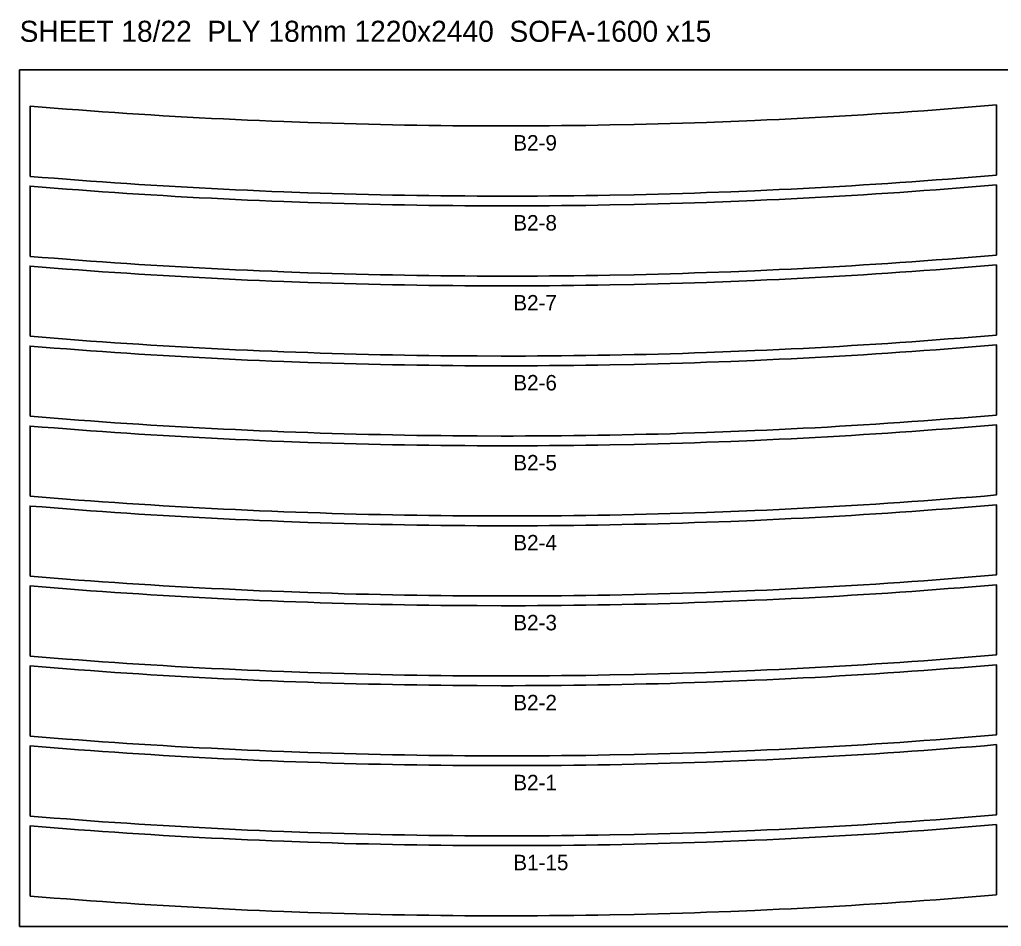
# Model space of a CAD drawing. Header units: millimetres. Extents: x 0 to 59980, y 0 to 1292.
# Drawn here: x 46580 to 47979, y 0 to 1292 of the extents above; entities that cross this region are included whole.
import ezdxf

# ---------------------------------------------------------------- set-up
doc = ezdxf.new("R2010")
doc.units = ezdxf.units.MM
for name, color, linetype in [('CUT_OUT', 1, 'Continuous'), ('LABEL', 7, 'Continuous'), ('SHEET', 8, 'Continuous')]:
    doc.layers.add(name, color=color, linetype=linetype)

msp = doc.modelspace()

# ---------------------------------------------------------------- linework, layer by layer
at = {"layer": 'CUT_OUT'}
for points in [[(46595, 1068.33), (46595, 1168.33), (46612.21, 1166.92), (46629.42, 1165.55), (46646.64, 1164.21), (46663.85, 1162.91), (46681.06, 1161.64), (46698.28, 1160.41), (46715.49, 1159.22), (46732.7, 1158.06), (46749.91, 1156.94), (46767.12, 1155.86), (46784.34, 1154.81), (46801.55, 1153.8), (46818.76, 1152.82), (46835.98, 1151.88), (46853.19, 1150.98), (46870.4, 1150.11), (46887.61, 1149.28), (46904.82, 1148.49), (46922.04, 1147.73), (46939.25, 1147.01), (46956.46, 1146.32), (46990.89, 1145.06), (47008.1, 1144.49), (47025.31, 1143.95), (47042.52, 1143.44), (47059.74, 1142.97), (47076.95, 1142.54), (47094.16, 1142.15), (47111.38, 1141.79), (47128.59, 1141.47), (47145.8, 1141.18), (47163.01, 1140.93), (47180.23, 1140.72), (47197.44, 1140.54), (47214.65, 1140.4), (47231.86, 1140.29), (47266.29, 1140.19), (47283.5, 1140.2), (47300.71, 1140.24), (47317.92, 1140.31), (47335.14, 1140.43), (47352.35, 1140.58), (47369.56, 1140.76), (47386.77, 1140.98), (47403.99, 1141.24), (47421.2, 1141.53), (47455.62, 1142.23), (47472.84, 1142.64), (47490.05, 1143.07), (47507.26, 1143.55), (47524.48, 1144.06), (47541.69, 1144.61), (47558.9, 1145.19), (47593.33, 1146.47), (47627.75, 1147.89), (47644.96, 1148.66), (47662.17, 1149.46), (47679.39, 1150.3), (47696.6, 1151.18), (47713.81, 1152.09), (47731.03, 1153.03), (47748.24, 1154.02), (47765.45, 1155.04), (47782.66, 1156.09), (47799.88, 1157.19), (47817.09, 1158.31), (47834.3, 1159.48), (47851.51, 1160.68), (47868.72, 1161.92), (47885.94, 1163.19), (47903.15, 1164.5), (47920.36, 1165.85), (47937.58, 1167.23), (47954.79, 1168.65), (47972, 1170.1), (47972, 1070.1), (47954.79, 1068.65), (47937.58, 1067.23), (47920.36, 1065.85), (47903.15, 1064.5), (47885.94, 1063.19), (47868.72, 1061.92), (47851.51, 1060.68), (47834.3, 1059.48), (47817.09, 1058.31), (47799.88, 1057.19), (47782.66, 1056.09), (47765.45, 1055.04), (47748.24, 1054.02), (47731.03, 1053.03), (47713.81, 1052.09), (47696.6, 1051.18), (47679.39, 1050.3), (47662.17, 1049.46), (47644.96, 1048.66), (47627.75, 1047.89), (47593.33, 1046.47), (47558.9, 1045.19), (47541.69, 1044.61), (47524.48, 1044.06), (47507.26, 1043.55), (47490.05, 1043.07), (47472.84, 1042.64), (47455.62, 1042.23), (47421.2, 1041.53), (47403.99, 1041.24), (47386.77, 1040.98), (47369.56, 1040.76), (47352.35, 1040.58), (47335.14, 1040.43), (47317.92, 1040.31), (47300.71, 1040.24), (47283.5, 1040.2), (47266.29, 1040.19), (47231.86, 1040.29), (47214.65, 1040.4), (47197.44, 1040.54), (47180.23, 1040.72), (47163.01, 1040.93), (47145.8, 1041.18), (47128.59, 1041.47), (47111.38, 1041.79), (47094.16, 1042.15), (47076.95, 1042.54), (47059.74, 1042.97), (47042.52, 1043.44), (47025.31, 1043.95), (47008.1, 1044.49), (46990.89, 1045.06), (46956.46, 1046.32), (46939.25, 1047.01), (46922.04, 1047.73), (46904.82, 1048.49), (46887.61, 1049.28), (46870.4, 1050.11), (46853.19, 1050.98), (46835.98, 1051.88), (46818.76, 1052.82), (46801.55, 1053.8), (46784.34, 1054.81), (46767.12, 1055.86), (46749.91, 1056.94), (46732.7, 1058.06), (46715.49, 1059.22), (46698.28, 1060.41), (46681.06, 1061.64), (46663.85, 1062.91), (46646.64, 1064.21), (46629.42, 1065.55), (46612.21, 1066.92), (46595, 1068.33)], [(46595, 954.42), (46595, 1054.42), (46612.21, 1053.01), (46629.42, 1051.64), (46646.64, 1050.3), (46663.85, 1049), (46681.06, 1047.73), (46698.28, 1046.5), (46715.49, 1045.31), (46732.7, 1044.15), (46749.91, 1043.03), (46767.12, 1041.95), (46784.34, 1040.9), (46801.55, 1039.89), (46818.76, 1038.91), (46835.98, 1037.97), (46853.19, 1037.07), (46870.4, 1036.2), (46887.61, 1035.37), (46904.82, 1034.58), (46922.04, 1033.82), (46939.25, 1033.1), (46956.46, 1032.41), (46990.89, 1031.15), (47008.1, 1030.58), (47025.31, 1030.04), (47042.52, 1029.53), (47059.74, 1029.06), (47076.95, 1028.63), (47094.16, 1028.24), (47111.38, 1027.88), (47128.59, 1027.56), (47145.8, 1027.27), (47163.01, 1027.02), (47180.23, 1026.81), (47197.44, 1026.63), (47214.65, 1026.49), (47231.86, 1026.38), (47266.29, 1026.28), (47283.5, 1026.29), (47300.71, 1026.33), (47317.92, 1026.4), (47335.14, 1026.52), (47352.35, 1026.67), (47369.56, 1026.85), (47386.77, 1027.07), (47403.99, 1027.33), (47421.2, 1027.62), (47455.62, 1028.32), (47472.84, 1028.73), (47490.05, 1029.16), (47507.26, 1029.64), (47524.48, 1030.15), (47541.69, 1030.7), (47558.9, 1031.28), (47593.33, 1032.56), (47627.75, 1033.98), (47644.96, 1034.75), (47662.17, 1035.55), (47679.39, 1036.39), (47696.6, 1037.27), (47713.81, 1038.18), (47731.03, 1039.12), (47748.24, 1040.11), (47765.45, 1041.13), (47782.66, 1042.18), (47799.88, 1043.28), (47817.09, 1044.4), (47834.3, 1045.57), (47851.51, 1046.77), (47868.72, 1048.01), (47885.94, 1049.28), (47903.15, 1050.59), (47920.36, 1051.94), (47937.58, 1053.32), (47954.79, 1054.74), (47972, 1056.19), (47972, 956.19), (47954.79, 954.74), (47937.58, 953.32), (47920.36, 951.94), (47903.15, 950.59), (47885.94, 949.28), (47868.72, 948.01), (47851.51, 946.77), (47834.3, 945.57), (47817.09, 944.4), (47799.88, 943.28), (47782.66, 942.18), (47765.45, 941.13), (47748.24, 940.11), (47731.03, 939.12), (47713.81, 938.18), (47696.6, 937.27), (47679.39, 936.39), (47662.17, 935.55), (47644.96, 934.75), (47627.75, 933.98), (47593.33, 932.56), (47558.9, 931.28), (47541.69, 930.7), (47524.48, 930.15), (47507.26, 929.64), (47490.05, 929.16), (47472.84, 928.73), (47455.62, 928.32), (47421.2, 927.62), (47403.99, 927.33), (47386.77, 927.07), (47369.56, 926.85), (47352.35, 926.67), (47335.14, 926.52), (47317.92, 926.4), (47300.71, 926.33), (47283.5, 926.29), (47266.29, 926.28), (47231.86, 926.38), (47214.65, 926.49), (47197.44, 926.63), (47180.23, 926.81), (47163.01, 927.02), (47145.8, 927.27), (47128.59, 927.56), (47111.38, 927.88), (47094.16, 928.24), (47076.95, 928.63), (47059.74, 929.06), (47042.52, 929.53), (47025.31, 930.04), (47008.1, 930.58), (46990.89, 931.15), (46956.46, 932.41), (46939.25, 933.1), (46922.04, 933.82), (46904.82, 934.58), (46887.61, 935.37), (46870.4, 936.2), (46853.19, 937.07), (46835.98, 937.97), (46818.76, 938.91), (46801.55, 939.89), (46784.34, 940.9), (46767.12, 941.95), (46749.91, 943.03), (46732.7, 944.15), (46715.49, 945.31), (46698.28, 946.5), (46681.06, 947.73), (46663.85, 949), (46646.64, 950.3), (46629.42, 951.64), (46612.21, 953.01), (46595, 954.42)], [(46595, 840.51), (46595, 940.51), (46612.21, 939.1), (46629.42, 937.73), (46646.64, 936.39), (46663.85, 935.09), (46681.06, 933.82), (46698.28, 932.59), (46715.49, 931.4), (46732.7, 930.24), (46749.91, 929.12), (46767.12, 928.04), (46784.34, 926.99), (46801.55, 925.98), (46818.76, 925), (46835.98, 924.06), (46853.19, 923.16), (46870.4, 922.29), (46887.61, 921.46), (46904.82, 920.67), (46922.04, 919.91), (46939.25, 919.19), (46956.46, 918.5), (46990.89, 917.24), (47008.1, 916.67), (47025.31, 916.13), (47042.52, 915.62), (47059.74, 915.15), (47076.95, 914.72), (47094.16, 914.33), (47111.38, 913.97), (47128.59, 913.65), (47145.8, 913.36), (47163.01, 913.11), (47180.23, 912.9), (47197.44, 912.72), (47214.65, 912.58), (47231.86, 912.47), (47266.29, 912.37), (47283.5, 912.38), (47300.71, 912.42), (47317.92, 912.49), (47335.14, 912.61), (47352.35, 912.76), (47369.56, 912.94), (47386.77, 913.16), (47403.99, 913.42), (47421.2, 913.71), (47455.62, 914.41), (47472.84, 914.82), (47490.05, 915.25), (47507.26, 915.73), (47524.48, 916.24), (47541.69, 916.79), (47558.9, 917.37), (47593.33, 918.65), (47627.75, 920.07), (47644.96, 920.84), (47662.17, 921.64), (47679.39, 922.48), (47696.6, 923.36), (47713.81, 924.27), (47731.03, 925.21), (47748.24, 926.2), (47765.45, 927.22), (47782.66, 928.27), (47799.88, 929.37), (47817.09, 930.49), (47834.3, 931.66), (47851.51, 932.86), (47868.72, 934.1), (47885.94, 935.37), (47903.15, 936.68), (47920.36, 938.03), (47937.58, 939.41), (47954.79, 940.83), (47972, 942.28), (47972, 842.28), (47954.79, 840.83), (47937.58, 839.41), (47920.36, 838.03), (47903.15, 836.68), (47885.94, 835.37), (47868.72, 834.1), (47851.51, 832.86), (47834.3, 831.66), (47817.09, 830.49), (47799.88, 829.37), (47782.66, 828.27), (47765.45, 827.22), (47748.24, 826.2), (47731.03, 825.21), (47713.81, 824.27), (47696.6, 823.36), (47679.39, 822.48), (47662.17, 821.64), (47644.96, 820.84), (47627.75, 820.07), (47593.33, 818.65), (47558.9, 817.37), (47541.69, 816.79), (47524.48, 816.24), (47507.26, 815.73), (47490.05, 815.25), (47472.84, 814.82), (47455.62, 814.41), (47421.2, 813.71), (47403.99, 813.42), (47386.77, 813.16), (47369.56, 812.94), (47352.35, 812.76), (47335.14, 812.61), (47317.92, 812.49), (47300.71, 812.42), (47283.5, 812.38), (47266.29, 812.37), (47231.86, 812.47), (47214.65, 812.58), (47197.44, 812.72), (47180.23, 812.9), (47163.01, 813.11), (47145.8, 813.36), (47128.59, 813.65), (47111.38, 813.97), (47094.16, 814.33), (47076.95, 814.72), (47059.74, 815.15), (47042.52, 815.62), (47025.31, 816.13), (47008.1, 816.67), (46990.89, 817.24), (46956.46, 818.5), (46939.25, 819.19), (46922.04, 819.91), (46904.82, 820.67), (46887.61, 821.46), (46870.4, 822.29), (46853.19, 823.16), (46835.98, 824.06), (46818.76, 825), (46801.55, 825.98), (46784.34, 826.99), (46767.12, 828.04), (46749.91, 829.12), (46732.7, 830.24), (46715.49, 831.4), (46698.28, 832.59), (46681.06, 833.82), (46663.85, 835.09), (46646.64, 836.39), (46629.42, 837.73), (46612.21, 839.1), (46595, 840.51)], [(46595, 726.6), (46595, 826.6), (46612.21, 825.19), (46629.42, 823.82), (46646.64, 822.48), (46663.85, 821.18), (46681.06, 819.91), (46698.28, 818.68), (46715.49, 817.49), (46732.7, 816.33), (46749.91, 815.21), (46767.12, 814.13), (46784.34, 813.08), (46801.55, 812.07), (46818.76, 811.09), (46835.98, 810.15), (46853.19, 809.25), (46870.4, 808.38), (46887.61, 807.55), (46904.82, 806.76), (46922.04, 806), (46939.25, 805.28), (46956.46, 804.59), (46990.89, 803.33), (47008.1, 802.76), (47025.31, 802.22), (47042.52, 801.71), (47059.74, 801.24), (47076.95, 800.81), (47094.16, 800.42), (47111.38, 800.06), (47128.59, 799.74), (47145.8, 799.45), (47163.01, 799.2), (47180.23, 798.99), (47197.44, 798.81), (47214.65, 798.67), (47231.86, 798.56), (47266.29, 798.46), (47283.5, 798.47), (47300.71, 798.51), (47317.92, 798.58), (47335.14, 798.7), (47352.35, 798.85), (47369.56, 799.03), (47386.77, 799.25), (47403.99, 799.51), (47421.2, 799.8), (47455.62, 800.5), (47472.84, 800.91), (47490.05, 801.34), (47507.26, 801.82), (47524.48, 802.33), (47541.69, 802.88), (47558.9, 803.46), (47593.33, 804.74), (47627.75, 806.16), (47644.96, 806.93), (47662.17, 807.73), (47679.39, 808.57), (47696.6, 809.45), (47713.81, 810.36), (47731.03, 811.3), (47748.24, 812.29), (47765.45, 813.31), (47782.66, 814.36), (47799.88, 815.46), (47817.09, 816.58), (47834.3, 817.75), (47851.51, 818.95), (47868.72, 820.19), (47885.94, 821.46), (47903.15, 822.77), (47920.36, 824.12), (47937.58, 825.5), (47954.79, 826.92), (47972, 828.37), (47972, 728.37), (47954.79, 726.92), (47937.58, 725.5), (47920.36, 724.12), (47903.15, 722.77), (47885.94, 721.46), (47868.72, 720.19), (47851.51, 718.95), (47834.3, 717.75), (47817.09, 716.58), (47799.88, 715.46), (47782.66, 714.36), (47765.45, 713.31), (47748.24, 712.29), (47731.03, 711.3), (47713.81, 710.36), (47696.6, 709.45), (47679.39, 708.57), (47662.17, 707.73), (47644.96, 706.93), (47627.75, 706.16), (47593.33, 704.74), (47558.9, 703.46), (47541.69, 702.88), (47524.48, 702.33), (47507.26, 701.82), (47490.05, 701.34), (47472.84, 700.91), (47455.62, 700.5), (47421.2, 699.8), (47403.99, 699.51), (47386.77, 699.25), (47369.56, 699.03), (47352.35, 698.85), (47335.14, 698.7), (47317.92, 698.58), (47300.71, 698.51), (47283.5, 698.47), (47266.29, 698.46), (47231.86, 698.56), (47214.65, 698.67), (47197.44, 698.81), (47180.23, 698.99), (47163.01, 699.2), (47145.8, 699.45), (47128.59, 699.74), (47111.38, 700.06), (47094.16, 700.42), (47076.95, 700.81), (47059.74, 701.24), (47042.52, 701.71), (47025.31, 702.22), (47008.1, 702.76), (46990.89, 703.33), (46956.46, 704.59), (46939.25, 705.28), (46922.04, 706), (46904.82, 706.76), (46887.61, 707.55), (46870.4, 708.38), (46853.19, 709.25), (46835.98, 710.15), (46818.76, 711.09), (46801.55, 712.07), (46784.34, 713.08), (46767.12, 714.13), (46749.91, 715.21), (46732.7, 716.33), (46715.49, 717.49), (46698.28, 718.68), (46681.06, 719.91), (46663.85, 721.18), (46646.64, 722.48), (46629.42, 723.82), (46612.21, 725.19), (46595, 726.6)], [(46595, 612.69), (46595, 712.69), (46612.21, 711.28), (46629.42, 709.91), (46646.64, 708.57), (46663.85, 707.27), (46681.06, 706), (46698.28, 704.77), (46715.49, 703.58), (46732.7, 702.42), (46749.91, 701.3), (46767.12, 700.22), (46784.34, 699.17), (46801.55, 698.16), (46818.76, 697.18), (46835.98, 696.24), (46853.19, 695.34), (46870.4, 694.47), (46887.61, 693.64), (46904.82, 692.85), (46922.04, 692.09), (46939.25, 691.37), (46956.46, 690.68), (46990.89, 689.42), (47008.1, 688.85), (47025.31, 688.31), (47042.52, 687.8), (47059.74, 687.33), (47076.95, 686.9), (47094.16, 686.51), (47111.38, 686.15), (47128.59, 685.83), (47145.8, 685.54), (47163.01, 685.29), (47180.23, 685.08), (47197.44, 684.9), (47214.65, 684.76), (47231.86, 684.65), (47266.29, 684.55), (47283.5, 684.56), (47300.71, 684.6), (47317.92, 684.67), (47335.14, 684.79), (47352.35, 684.94), (47369.56, 685.12), (47386.77, 685.34), (47403.99, 685.6), (47421.2, 685.89), (47455.62, 686.59), (47472.84, 687), (47490.05, 687.43), (47507.26, 687.91), (47524.48, 688.42), (47541.69, 688.97), (47558.9, 689.55), (47593.33, 690.83), (47627.75, 692.25), (47644.96, 693.02), (47662.17, 693.82), (47679.39, 694.66), (47696.6, 695.54), (47713.81, 696.45), (47731.03, 697.39), (47748.24, 698.38), (47765.45, 699.4), (47782.66, 700.45), (47799.88, 701.55), (47817.09, 702.67), (47834.3, 703.84), (47851.51, 705.04), (47868.72, 706.28), (47885.94, 707.55), (47903.15, 708.86), (47920.36, 710.21), (47937.58, 711.59), (47954.79, 713.01), (47972, 714.46), (47972, 614.46), (47954.79, 613.01), (47937.58, 611.59), (47920.36, 610.21), (47903.15, 608.86), (47885.94, 607.55), (47868.72, 606.28), (47851.51, 605.04), (47834.3, 603.84), (47817.09, 602.67), (47799.88, 601.55), (47782.66, 600.45), (47765.45, 599.4), (47748.24, 598.38), (47731.03, 597.39), (47713.81, 596.45), (47696.6, 595.54), (47679.39, 594.66), (47662.17, 593.82), (47644.96, 593.02), (47627.75, 592.25), (47593.33, 590.83), (47558.9, 589.55), (47541.69, 588.97), (47524.48, 588.42), (47507.26, 587.91), (47490.05, 587.43), (47472.84, 587), (47455.62, 586.59), (47421.2, 585.89), (47403.99, 585.6), (47386.77, 585.34), (47369.56, 585.12), (47352.35, 584.94), (47335.14, 584.79), (47317.92, 584.67), (47300.71, 584.6), (47283.5, 584.56), (47266.29, 584.55), (47231.86, 584.65), (47214.65, 584.76), (47197.44, 584.9), (47180.23, 585.08), (47163.01, 585.29), (47145.8, 585.54), (47128.59, 585.83), (47111.38, 586.15), (47094.16, 586.51), (47076.95, 586.9), (47059.74, 587.33), (47042.52, 587.8), (47025.31, 588.31), (47008.1, 588.85), (46990.89, 589.42), (46956.46, 590.68), (46939.25, 591.37), (46922.04, 592.09), (46904.82, 592.85), (46887.61, 593.64), (46870.4, 594.47), (46853.19, 595.34), (46835.98, 596.24), (46818.76, 597.18), (46801.55, 598.16), (46784.34, 599.17), (46767.12, 600.22), (46749.91, 601.3), (46732.7, 602.42), (46715.49, 603.58), (46698.28, 604.77), (46681.06, 606), (46663.85, 607.27), (46646.64, 608.57), (46629.42, 609.91), (46612.21, 611.28), (46595, 612.69)], [(46595, 498.78), (46595, 598.78), (46612.21, 597.37), (46629.42, 596), (46646.64, 594.66), (46663.85, 593.36), (46681.06, 592.09), (46698.28, 590.86), (46715.49, 589.67), (46732.7, 588.51), (46749.91, 587.39), (46767.12, 586.31), (46784.34, 585.26), (46801.55, 584.25), (46818.76, 583.27), (46835.98, 582.33), (46853.19, 581.43), (46870.4, 580.56), (46887.61, 579.73), (46904.82, 578.94), (46922.04, 578.18), (46939.25, 577.46), (46956.46, 576.77), (46990.89, 575.51), (47008.1, 574.94), (47025.31, 574.4), (47042.52, 573.89), (47059.74, 573.42), (47076.95, 572.99), (47094.16, 572.6), (47111.38, 572.24), (47128.59, 571.92), (47145.8, 571.63), (47163.01, 571.38), (47180.23, 571.17), (47197.44, 570.99), (47214.65, 570.85), (47231.86, 570.74), (47266.29, 570.64), (47283.5, 570.65), (47300.71, 570.69), (47317.92, 570.76), (47335.14, 570.88), (47352.35, 571.03), (47369.56, 571.21), (47386.77, 571.43), (47403.99, 571.69), (47421.2, 571.98), (47455.62, 572.68), (47472.84, 573.09), (47490.05, 573.52), (47507.26, 574), (47524.48, 574.51), (47541.69, 575.06), (47558.9, 575.64), (47593.33, 576.92), (47627.75, 578.34), (47644.96, 579.11), (47662.17, 579.91), (47679.39, 580.75), (47696.6, 581.63), (47713.81, 582.54), (47731.03, 583.48), (47748.24, 584.47), (47765.45, 585.49), (47782.66, 586.54), (47799.88, 587.64), (47817.09, 588.76), (47834.3, 589.93), (47851.51, 591.13), (47868.72, 592.37), (47885.94, 593.64), (47903.15, 594.95), (47920.36, 596.3), (47937.58, 597.68), (47954.79, 599.1), (47972, 600.55), (47972, 500.55), (47954.79, 499.1), (47937.58, 497.68), (47920.36, 496.3), (47903.15, 494.95), (47885.94, 493.64), (47868.72, 492.37), (47851.51, 491.13), (47834.3, 489.93), (47817.09, 488.76), (47799.88, 487.64), (47782.66, 486.54), (47765.45, 485.49), (47748.24, 484.47), (47731.03, 483.48), (47713.81, 482.54), (47696.6, 481.63), (47679.39, 480.75), (47662.17, 479.91), (47644.96, 479.11), (47627.75, 478.34), (47593.33, 476.92), (47558.9, 475.64), (47541.69, 475.06), (47524.48, 474.51), (47507.26, 474), (47490.05, 473.52), (47472.84, 473.09), (47455.62, 472.68), (47421.2, 471.98), (47403.99, 471.69), (47386.77, 471.43), (47369.56, 471.21), (47352.35, 471.03), (47335.14, 470.88), (47317.92, 470.76), (47300.71, 470.69), (47283.5, 470.65), (47266.29, 470.64), (47231.86, 470.74), (47214.65, 470.85), (47197.44, 470.99), (47180.23, 471.17), (47163.01, 471.38), (47145.8, 471.63), (47128.59, 471.92), (47111.38, 472.24), (47094.16, 472.6), (47076.95, 472.99), (47059.74, 473.42), (47042.52, 473.89), (47025.31, 474.4), (47008.1, 474.94), (46990.89, 475.51), (46956.46, 476.77), (46939.25, 477.46), (46922.04, 478.18), (46904.82, 478.94), (46887.61, 479.73), (46870.4, 480.56), (46853.19, 481.43), (46835.98, 482.33), (46818.76, 483.27), (46801.55, 484.25), (46784.34, 485.26), (46767.12, 486.31), (46749.91, 487.39), (46732.7, 488.51), (46715.49, 489.67), (46698.28, 490.86), (46681.06, 492.09), (46663.85, 493.36), (46646.64, 494.66), (46629.42, 496), (46612.21, 497.37), (46595, 498.78)], [(46595, 384.87), (46595, 484.87), (46612.21, 483.46), (46629.42, 482.09), (46646.64, 480.75), (46663.85, 479.45), (46681.06, 478.18), (46698.28, 476.95), (46715.49, 475.76), (46732.7, 474.6), (46749.91, 473.48), (46767.12, 472.4), (46784.34, 471.35), (46801.55, 470.34), (46818.76, 469.36), (46835.98, 468.42), (46853.19, 467.52), (46870.4, 466.65), (46887.61, 465.82), (46904.82, 465.03), (46922.04, 464.27), (46939.25, 463.55), (46956.46, 462.86), (46990.89, 461.6), (47008.1, 461.03), (47025.31, 460.49), (47042.52, 459.98), (47059.74, 459.51), (47076.95, 459.08), (47094.16, 458.69), (47111.38, 458.33), (47128.59, 458.01), (47145.8, 457.72), (47163.01, 457.47), (47180.23, 457.26), (47197.44, 457.08), (47214.65, 456.94), (47231.86, 456.83), (47266.29, 456.73), (47283.5, 456.74), (47300.71, 456.78), (47317.92, 456.85), (47335.14, 456.97), (47352.35, 457.12), (47369.56, 457.3), (47386.77, 457.52), (47403.99, 457.78), (47421.2, 458.07), (47455.62, 458.77), (47472.84, 459.18), (47490.05, 459.61), (47507.26, 460.09), (47524.48, 460.6), (47541.69, 461.15), (47558.9, 461.73), (47593.33, 463.01), (47627.75, 464.43), (47644.96, 465.2), (47662.17, 466), (47679.39, 466.84), (47696.6, 467.72), (47713.81, 468.63), (47731.03, 469.57), (47748.24, 470.56), (47765.45, 471.58), (47782.66, 472.63), (47799.88, 473.73), (47817.09, 474.85), (47834.3, 476.02), (47851.51, 477.22), (47868.72, 478.46), (47885.94, 479.73), (47903.15, 481.04), (47920.36, 482.39), (47937.58, 483.77), (47954.79, 485.19), (47972, 486.64), (47972, 386.64), (47954.79, 385.19), (47937.58, 383.77), (47920.36, 382.39), (47903.15, 381.04), (47885.94, 379.73), (47868.72, 378.46), (47851.51, 377.22), (47834.3, 376.02), (47817.09, 374.85), (47799.88, 373.73), (47782.66, 372.63), (47765.45, 371.58), (47748.24, 370.56), (47731.03, 369.57), (47713.81, 368.63), (47696.6, 367.72), (47679.39, 366.84), (47662.17, 366), (47644.96, 365.2), (47627.75, 364.43), (47593.33, 363.01), (47558.9, 361.73), (47541.69, 361.15), (47524.48, 360.6), (47507.26, 360.09), (47490.05, 359.61), (47472.84, 359.18), (47455.62, 358.77), (47421.2, 358.07), (47403.99, 357.78), (47386.77, 357.52), (47369.56, 357.3), (47352.35, 357.12), (47335.14, 356.97), (47317.92, 356.85), (47300.71, 356.78), (47283.5, 356.74), (47266.29, 356.73), (47231.86, 356.83), (47214.65, 356.94), (47197.44, 357.08), (47180.23, 357.26), (47163.01, 357.47), (47145.8, 357.72), (47128.59, 358.01), (47111.38, 358.33), (47094.16, 358.69), (47076.95, 359.08), (47059.74, 359.51), (47042.52, 359.98), (47025.31, 360.49), (47008.1, 361.03), (46990.89, 361.6), (46956.46, 362.86), (46939.25, 363.55), (46922.04, 364.27), (46904.82, 365.03), (46887.61, 365.82), (46870.4, 366.65), (46853.19, 367.52), (46835.98, 368.42), (46818.76, 369.36), (46801.55, 370.34), (46784.34, 371.35), (46767.12, 372.4), (46749.91, 373.48), (46732.7, 374.6), (46715.49, 375.76), (46698.28, 376.95), (46681.06, 378.18), (46663.85, 379.45), (46646.64, 380.75), (46629.42, 382.09), (46612.21, 383.46), (46595, 384.87)], [(46595, 270.96), (46595, 370.96), (46612.21, 369.55), (46629.42, 368.18), (46646.64, 366.84), (46663.85, 365.54), (46681.06, 364.27), (46698.28, 363.04), (46715.49, 361.85), (46732.7, 360.69), (46749.91, 359.57), (46767.12, 358.49), (46784.34, 357.44), (46801.55, 356.43), (46818.76, 355.45), (46835.98, 354.51), (46853.19, 353.61), (46870.4, 352.74), (46887.61, 351.91), (46904.82, 351.12), (46922.04, 350.36), (46939.25, 349.64), (46956.46, 348.95), (46990.89, 347.69), (47008.1, 347.12), (47025.31, 346.58), (47042.52, 346.07), (47059.74, 345.6), (47076.95, 345.17), (47094.16, 344.78), (47111.38, 344.42), (47128.59, 344.1), (47145.8, 343.81), (47163.01, 343.56), (47180.23, 343.35), (47197.44, 343.17), (47214.65, 343.03), (47231.86, 342.92), (47266.29, 342.82), (47283.5, 342.83), (47300.71, 342.87), (47317.92, 342.94), (47335.14, 343.06), (47352.35, 343.21), (47369.56, 343.39), (47386.77, 343.61), (47403.99, 343.87), (47421.2, 344.16), (47455.62, 344.86), (47472.84, 345.27), (47490.05, 345.7), (47507.26, 346.18), (47524.48, 346.69), (47541.69, 347.24), (47558.9, 347.82), (47593.33, 349.1), (47627.75, 350.52), (47644.96, 351.29), (47662.17, 352.09), (47679.39, 352.93), (47696.6, 353.81), (47713.81, 354.72), (47731.03, 355.66), (47748.24, 356.65), (47765.45, 357.67), (47782.66, 358.72), (47799.88, 359.82), (47817.09, 360.94), (47834.3, 362.11), (47851.51, 363.31), (47868.72, 364.55), (47885.94, 365.82), (47903.15, 367.13), (47920.36, 368.48), (47937.58, 369.86), (47954.79, 371.28), (47972, 372.73), (47972, 272.73), (47954.79, 271.28), (47937.58, 269.86), (47920.36, 268.48), (47903.15, 267.13), (47885.94, 265.82), (47868.72, 264.55), (47851.51, 263.31), (47834.3, 262.11), (47817.09, 260.94), (47799.88, 259.82), (47782.66, 258.72), (47765.45, 257.67), (47748.24, 256.65), (47731.03, 255.66), (47713.81, 254.72), (47696.6, 253.81), (47679.39, 252.93), (47662.17, 252.09), (47644.96, 251.29), (47627.75, 250.52), (47593.33, 249.1), (47558.9, 247.82), (47541.69, 247.24), (47524.48, 246.69), (47507.26, 246.18), (47490.05, 245.7), (47472.84, 245.27), (47455.62, 244.86), (47421.2, 244.16), (47403.99, 243.87), (47386.77, 243.61), (47369.56, 243.39), (47352.35, 243.21), (47335.14, 243.06), (47317.92, 242.94), (47300.71, 242.87), (47283.5, 242.83), (47266.29, 242.82), (47231.86, 242.92), (47214.65, 243.03), (47197.44, 243.17), (47180.23, 243.35), (47163.01, 243.56), (47145.8, 243.81), (47128.59, 244.1), (47111.38, 244.42), (47094.16, 244.78), (47076.95, 245.17), (47059.74, 245.6), (47042.52, 246.07), (47025.31, 246.58), (47008.1, 247.12), (46990.89, 247.69), (46956.46, 248.95), (46939.25, 249.64), (46922.04, 250.36), (46904.82, 251.12), (46887.61, 251.91), (46870.4, 252.74), (46853.19, 253.61), (46835.98, 254.51), (46818.76, 255.45), (46801.55, 256.43), (46784.34, 257.44), (46767.12, 258.49), (46749.91, 259.57), (46732.7, 260.69), (46715.49, 261.85), (46698.28, 263.04), (46681.06, 264.27), (46663.85, 265.54), (46646.64, 266.84), (46629.42, 268.18), (46612.21, 269.55), (46595, 270.96)], [(46595, 157.05), (46595, 257.05), (46612.21, 255.64), (46629.42, 254.27), (46646.64, 252.93), (46663.85, 251.63), (46681.06, 250.36), (46698.28, 249.13), (46715.49, 247.94), (46732.7, 246.78), (46749.91, 245.66), (46767.12, 244.58), (46784.34, 243.53), (46801.55, 242.52), (46818.76, 241.54), (46835.98, 240.6), (46853.19, 239.7), (46870.4, 238.83), (46887.61, 238), (46904.82, 237.21), (46922.04, 236.45), (46939.25, 235.73), (46956.46, 235.04), (46990.89, 233.78), (47008.1, 233.21), (47025.31, 232.67), (47042.52, 232.16), (47059.74, 231.69), (47076.95, 231.26), (47094.16, 230.87), (47111.38, 230.51), (47128.59, 230.19), (47145.8, 229.9), (47163.01, 229.65), (47180.23, 229.44), (47197.44, 229.26), (47214.65, 229.12), (47231.86, 229.01), (47266.29, 228.91), (47283.5, 228.92), (47300.71, 228.96), (47317.92, 229.03), (47335.14, 229.15), (47352.35, 229.3), (47369.56, 229.48), (47386.77, 229.7), (47403.99, 229.96), (47421.2, 230.25), (47455.62, 230.95), (47472.84, 231.36), (47490.05, 231.79), (47507.26, 232.27), (47524.48, 232.78), (47541.69, 233.33), (47558.9, 233.91), (47593.33, 235.19), (47627.75, 236.61), (47644.96, 237.38), (47662.17, 238.18), (47679.39, 239.02), (47696.6, 239.9), (47713.81, 240.81), (47731.03, 241.75), (47748.24, 242.74), (47765.45, 243.76), (47782.66, 244.81), (47799.88, 245.91), (47817.09, 247.03), (47834.3, 248.2), (47851.51, 249.4), (47868.72, 250.64), (47885.94, 251.91), (47903.15, 253.22), (47920.36, 254.57), (47937.58, 255.95), (47954.79, 257.37), (47972, 258.82), (47972, 158.82), (47954.79, 157.37), (47937.58, 155.95), (47920.36, 154.57), (47903.15, 153.22), (47885.94, 151.91), (47868.72, 150.64), (47851.51, 149.4), (47834.3, 148.2), (47817.09, 147.03), (47799.88, 145.91), (47782.66, 144.81), (47765.45, 143.76), (47748.24, 142.74), (47731.03, 141.75), (47713.81, 140.81), (47696.6, 139.9), (47679.39, 139.02), (47662.17, 138.18), (47644.96, 137.38), (47627.75, 136.61), (47593.33, 135.19), (47558.9, 133.91), (47541.69, 133.33), (47524.48, 132.78), (47507.26, 132.27), (47490.05, 131.79), (47472.84, 131.36), (47455.62, 130.95), (47421.2, 130.25), (47403.99, 129.96), (47386.77, 129.7), (47369.56, 129.48), (47352.35, 129.3), (47335.14, 129.15), (47317.92, 129.03), (47300.71, 128.96), (47283.5, 128.92), (47266.29, 128.91), (47231.86, 129.01), (47214.65, 129.12), (47197.44, 129.26), (47180.23, 129.44), (47163.01, 129.65), (47145.8, 129.9), (47128.59, 130.19), (47111.38, 130.51), (47094.16, 130.87), (47076.95, 131.26), (47059.74, 131.69), (47042.52, 132.16), (47025.31, 132.67), (47008.1, 133.21), (46990.89, 133.78), (46956.46, 135.04), (46939.25, 135.73), (46922.04, 136.45), (46904.82, 137.21), (46887.61, 138), (46870.4, 138.83), (46853.19, 139.7), (46835.98, 140.6), (46818.76, 141.54), (46801.55, 142.52), (46784.34, 143.53), (46767.12, 144.58), (46749.91, 145.66), (46732.7, 146.78), (46715.49, 147.94), (46698.28, 149.13), (46681.06, 150.36), (46663.85, 151.63), (46646.64, 152.93), (46629.42, 154.27), (46612.21, 155.64), (46595, 157.05)], [(46595, 43.14), (46595, 143.14), (46612.21, 141.73), (46629.42, 140.36), (46646.64, 139.02), (46663.85, 137.72), (46681.06, 136.45), (46698.28, 135.22), (46715.49, 134.03), (46732.7, 132.87), (46749.91, 131.75), (46767.12, 130.67), (46784.34, 129.62), (46801.55, 128.61), (46818.76, 127.63), (46835.98, 126.69), (46853.19, 125.79), (46870.4, 124.92), (46887.61, 124.09), (46904.82, 123.3), (46922.04, 122.54), (46939.25, 121.82), (46956.46, 121.13), (46990.89, 119.87), (47008.1, 119.3), (47025.31, 118.76), (47042.52, 118.25), (47059.74, 117.78), (47076.95, 117.35), (47094.16, 116.96), (47111.38, 116.6), (47128.59, 116.28), (47145.8, 115.99), (47163.01, 115.74), (47180.23, 115.53), (47197.44, 115.35), (47214.65, 115.21), (47231.86, 115.1), (47266.29, 115), (47283.5, 115.01), (47300.71, 115.05), (47317.92, 115.12), (47335.14, 115.24), (47352.35, 115.39), (47369.56, 115.57), (47386.77, 115.79), (47403.99, 116.05), (47421.2, 116.34), (47455.62, 117.04), (47472.84, 117.45), (47490.05, 117.88), (47507.26, 118.36), (47524.48, 118.87), (47541.69, 119.42), (47558.9, 120), (47593.33, 121.28), (47627.75, 122.7), (47644.96, 123.47), (47662.17, 124.27), (47679.39, 125.11), (47696.6, 125.99), (47713.81, 126.9), (47731.03, 127.84), (47748.24, 128.83), (47765.45, 129.85), (47782.66, 130.9), (47799.88, 132), (47817.09, 133.12), (47834.3, 134.29), (47851.51, 135.49), (47868.72, 136.73), (47885.94, 138), (47903.15, 139.31), (47920.36, 140.66), (47937.58, 142.04), (47954.79, 143.46), (47972, 144.91), (47972, 44.91), (47954.79, 43.46), (47937.58, 42.04), (47920.36, 40.66), (47903.15, 39.31), (47885.94, 38), (47868.72, 36.73), (47851.51, 35.49), (47834.3, 34.29), (47817.09, 33.12), (47799.88, 32), (47782.66, 30.9), (47765.45, 29.85), (47748.24, 28.83), (47731.03, 27.84), (47713.81, 26.9), (47696.6, 25.99), (47679.39, 25.11), (47662.17, 24.27), (47644.96, 23.47), (47627.75, 22.7), (47593.33, 21.28), (47558.9, 20), (47541.69, 19.42), (47524.48, 18.87), (47507.26, 18.36), (47490.05, 17.88), (47472.84, 17.45), (47455.62, 17.04), (47421.2, 16.34), (47403.99, 16.05), (47386.77, 15.79), (47369.56, 15.57), (47352.35, 15.39), (47335.14, 15.24), (47317.92, 15.12), (47300.71, 15.05), (47283.5, 15.01), (47266.29, 15), (47231.86, 15.1), (47214.65, 15.21), (47197.44, 15.35), (47180.23, 15.53), (47163.01, 15.74), (47145.8, 15.99), (47128.59, 16.28), (47111.38, 16.6), (47094.16, 16.96), (47076.95, 17.35), (47059.74, 17.78), (47042.52, 18.25), (47025.31, 18.76), (47008.1, 19.3), (46990.89, 19.87), (46956.46, 21.13), (46939.25, 21.82), (46922.04, 22.54), (46904.82, 23.3), (46887.61, 24.09), (46870.4, 24.92), (46853.19, 25.79), (46835.98, 26.69), (46818.76, 27.63), (46801.55, 28.61), (46784.34, 29.62), (46767.12, 30.67), (46749.91, 31.75), (46732.7, 32.87), (46715.49, 34.03), (46698.28, 35.22), (46681.06, 36.45), (46663.85, 37.72), (46646.64, 39.02), (46629.42, 40.36), (46612.21, 41.73), (46595, 43.14)]]:
    msp.add_lwpolyline(points, close=True, dxfattribs=at)
at = {"layer": 'SHEET'}
msp.add_lwpolyline([(46580, 0), (49020, 0), (49020, 1220), (46580, 1220)], close=True, dxfattribs=at)

# ---------------------------------------------------------------- texts
at = {"layer": 'LABEL'}
for s, height, p in [('SHEET 18/22  PLY 18mm 1220x2440  SOFA-1600 x15', 30, (46580, 1260)), ('B2-9', 22, (47283.5, 1105.14)), ('B2-8', 22, (47283.5, 991.23)), ('B2-7', 22, (47283.5, 877.32)), ('B2-6', 22, (47283.5, 763.41)), ('B2-5', 22, (47283.5, 649.5)), ('B2-4', 22, (47283.5, 535.59)), ('B2-3', 22, (47283.5, 421.68)), ('B2-2', 22, (47283.5, 307.77)), ('B2-1', 22, (47283.5, 193.86)), ('B1-15', 22, (47283.5, 79.96))]:
    msp.add_text(s, height=height, dxfattribs=at).set_placement(p)

doc.saveas('drawing.dxf')
